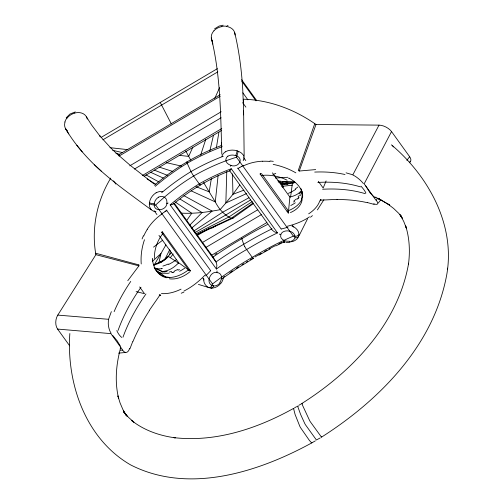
<?xml version="1.0" encoding="UTF-8"?>
<svg xmlns="http://www.w3.org/2000/svg" width="504" height="504" viewBox="0 0 504 504"><rect width="100%" height="100%" fill="white"/><g stroke="black" fill="none" stroke-linecap="round" stroke-linejoin="round"><path stroke-width="0.76" d="M243.558 114.887L243.571 110.968M243.583 103.925L243.3 99.219M69.842 333.522C66.333 383.405 85.548 438.902 130.63 464.909C188.584 494.544 258.231 472.166 311.686 442.953L315.384 440.824M226.775 171.562L225.849 202.992L220.078 209.702C207.226 212.159 194.166 213.885 181.056 213.116M302.305 403.95L301.732 403.546L309.651 420.632A5.034 0.473 58.4 0 0 310.369 421.829L321.495 437.151C378.775 400.693 431.953 346.998 446.034 278.378C456.788 227.991 429.824 177.528 392.206 145.492L393.649 146.935M302.482 193.612L301.549 199.496M203.692 278.183C203.03 282.744 206.231 287.79 211.05 288.118M154.211 203.654C153.134 212.625 166.515 210.911 166.95 203.213M166.78 210.464L166.799 209.979M320.632 199.584L320.223 200.857L321.029 199.578M288.546 210.956L289.876 197.026L272.437 172.841M218.119 175.398L215.29 201.909C218.742 208.795 224.135 214.981 231.21 218.27L233.138 218.056L253.569 203.471M221.275 145.776L221.609 142.657M238.316 151.307L236.489 157.229A167.227 124.671 -36.8 0 0 193.605 176.022A167.227 124.11 -39.3 0 0 155.66 205.027L152.17 204.75L149.436 203.837M290.575 197.083L292.427 183.16A32.143 18.705 20.5 0 0 294.859 182.524M169.697 254.52L170.264 250.677M149.486 202.734C148.504 206.823 151.326 211.932 155.931 211.56M447.338 269.577L447.552 268.134M211.333 178.681L209.179 191.86L215.29 201.909L191.079 190.814M216.386 147.659L218.919 132.155M158.962 262.578L160.965 253.525L165.911 244.881M209.746 151.244L213.494 135.154M282.87 187.696L283.223 186.209L280.035 181.787M120.632 347.817C116.128 364.298 114.515 381.925 118.705 398.651L117.911 395.905L120.065 402.923L122.9 409.544L126.044 415.126M298.62 234.908L296.774 236.187L293.366 236.118A167.227 76.986 -35 0 0 252.265 257.374A167.227 77.54 -33.2 0 0 212.543 283.916L211.271 286.77L209.733 287.475M216.386 269.029L170.15 204.901A167.63 124.406 -39.3 0 1 199.25 183.847A167.63 124.967 -36.8 0 1 231.273 168.752L277.509 232.879A167.63 77.169 -35 0 0 246.613 249.537A167.63 77.729 -33.2 0 0 216.386 269.029L216.884 265.337L216.329 262.565L173.578 203.257M298.683 236.294C300 231.683 296.018 227.43 291.911 226.006M65.041 121.987L64.789 122.932A12.052 9.507 -30.4 0 0 67.637 131.097M200.617 155.232L205.701 139.52M243.879 159.384C245.328 155.137 240.723 151.836 237.119 150.904M314.767 123.644L298.267 170.459L299.244 171.039L315.674 169.59M129.887 348.894L132.798 341.391M299.244 171.039L315.995 124.501L379.014 125.131A9.967 5.04 27.2 0 1 391.545 131.588L409.651 156.725A9.967 5.04 27.2 0 1 409.506 162.338M142.078 238.946L143.363 235.841M280.703 234.543C283.406 228.154 295.823 230.63 294.928 237.712A7.025 4.895 3 0 1 289.561 241.637M111.346 311.642L108.549 319.297L57.79 315.101A9.967 6.577 -82.8 0 0 57.595 329.087L69.684 345.832M302.161 191.917L301.146 194.141A29.484 20.091 13.7 0 1 300.85 194.657L300.334 195.521M326.113 180.936L323.177 188.03L318.32 181.289M165.948 210.741L164.915 211.712M192.868 147.08L188.679 156.391L190.877 160.31M214.773 98.362L219.612 87.62M160.921 262.615L161.551 261.293A40.181 28.602 -73.9 0 0 171.234 252.882M231.26 168.79L229.723 170.843M243.791 159.598L243.205 160.612M307.547 218.824L299.093 235.677M164.821 259.51L169.684 249.701M391.526 131.588L364.165 183.834L375.997 200.246L377.578 198.204M379.014 125.131L352.844 174.825L346.059 172.834M120.538 348.125L120.191 348.648M154.117 265.022L160.965 253.525L152.309 261.475M154.545 265.381L155.245 264.228L161.551 261.293M110.754 178.095C97.001 200.731 91.174 228.501 95.886 254.671L57.79 315.101M317.4 209.916L323.896 199.729M149.241 310.47L159.951 295.004L160.763 295.199L159.207 295.098M127.783 280.709L138.928 265.847L138.839 264.959M186.789 220.336L191.759 213.287L174.945 201.814M66.219 117.81L69.936 114.055L75.31 111.907M239.746 184.905L232.942 194.298L225.849 202.992L246.456 193.624M406.848 160.354L409.651 156.725M170.283 257.72L173.174 253.991M378.277 203.024L380.678 199.924M409.418 162.742L410.376 161.501M378.202 199.244L379.008 198.211M299.086 197.177L298.381 197.984M161.91 232.275L162.332 231.815L190.468 270.837L190.021 271.196M205.708 275.89L210.634 270.799M190.002 224.916L202.091 212.543L179.972 199.03M297.769 198.614L297.127 199.238M312.436 215.643L310.521 217.205M154.407 185.327C174.321 168.16 197.177 154.47 221.848 145.354M191.64 228.073L212.14 211.1L183.859 195.621M214.597 28.797L219.19 26.032L223.165 25.2M175.071 202.791C191.299 189.246 211.472 177.717 229.937 170.774M153.525 247.124L162.716 240.156M221.697 278.977L236.672 268.676L253.386 258.432M294.67 201.241L293.511 202.016M253.121 202.98L231.21 218.27L196.591 234.568M161.211 214.175L164.745 211.819M252.29 201.55L228.722 217.079L196.081 233.698M193.826 231.008L222.699 212.184L248.888 197.782M301.82 403.515C352.05 371.713 398.204 323.738 408.637 263.201L408.423 264.644C410.168 251.66 409.613 238.26 405.588 225.729L406.457 228.419L403.83 221.672L400.535 215.334L402.476 218.421M250.57 199.956L225.855 214.981L194.689 232.728M300.787 404.145L298.721 405.392M320.279 437.9L316.405 439.979L305.474 424.79A5.034 0.586 59.4 0 1 304.775 423.574L300.611 414.42L297.581 406.054L298.198 406.426M221.47 130.511L144.163 176.224M165.753 211.201L166.767 210.603L210.722 270.711M101.09 137.428L217.363 68.67M102.898 139.816L217.822 71.845M118.32 154.967L220.223 94.702M119.038 156.095L220.273 96.22M129.749 165.835L221.193 111.756M134.373 169.073L221.092 117.785M142.285 175.562L221.785 128.545M197.228 235.494L210.055 227.909M211.774 228.129L216.499 225.338M202.589 242.405L257.727 209.796M205.714 247.546L261.639 214.471M211.176 255.484L266.729 222.629M214.937 254.501L216.972 253.304M239.879 167.378L238.046 168.449L281.163 229.049M296.648 406.621L294.563 407.824M240.068 167.271L241.227 166.654M258.968 255.118L270.194 248.85M179.418 269.495L178.032 270.22M294.059 408.826L293.517 408.423C257.399 428.589 215.681 442.481 173.886 437.636L175.279 437.85C159.623 435.727 144.106 430.41 131.632 420.5L133.9 422.176L128.526 417.381L123.757 412.096L127.436 416.613L123.304 410.867L126.013 415.139M241.328 166.603L243.445 165.539M275.833 245.914L284.999 241.435M183.916 292.081L181.226 293.233M196.818 234.776L233.138 218.056M272.916 174.642L275.783 173.376M288.735 212.82L288.244 213.022L260.077 174.012L260.656 173.874M288.212 213.034L288.244 213.022A3.194 0.491 -77.4 0 0 288.584 210.974M243.93 190.153L232.942 194.298L232.464 173.88M212.31 257.034L213.003 257.072A183.544 85.762 -33.2 0 1 241.838 238.72A183.544 85.163 -35 0 1 267.504 224.488M174.712 271.637L173.735 271.971M155.245 264.228L153.411 264.739M160.398 261.784L161.444 261.463A42.468 28.022 -82.8 0 0 165.898 258.754M172.759 272.273L171.549 272.607M281.282 229.018L287.935 227.254M162.433 268.519L161.274 268.726M169.149 273.099L167.964 273.262A29.484 23.02 -63.6 0 1 167.259 273.313L160.499 273.13L157.204 271.877M376.066 197.196L375.234 197.24L380.904 199.842L378.353 198.463L389.712 205.109L378.353 198.463M153.474 264.776L153.959 264.713A32.143 22.882 -73.9 0 0 168.456 256.467L178.674 263.176M164.291 271.902L164.814 271.839A32.143 22.882 -73.9 0 0 167.177 271.335M281.711 186.379L292.226 185.201M293.517 408.423L295.111 414.521L299.861 426.422A5.034 0.693 60.4 0 0 300.535 427.65L309.355 440.364L311.686 442.953L311.825 442.411M320.261 200.189L337.132 199.351M120.5 350.236L122.711 350.041L110.88 333.629L57.601 329.074M118.566 353.121L125.528 352.498M290.115 242.626L286.19 242.594M275.304 178.038L287.79 177.276M281.371 184.023L287.872 183.878L281.371 184.023L279.6 181.572M170.194 204.901L172.954 204.46L173.628 203.364M294.304 181.327L282.524 181.484L277.981 180.823M243.596 99.225C269.558 99.962 294.884 109.582 315.995 124.501M216.789 272.343C209.456 271.473 205.298 284.395 213.501 285.888M169.772 277.427L165.488 276.853L156.24 270.251M321.495 437.151L321.514 436.678M159.352 294.96L159.951 295.004M269.974 160.965L273.294 161.349M109.96 147.672L127.89 149.656M179.323 155.358L188.679 156.391L185.724 150.86M155.043 268.808L160.574 268.821A28.243 22.283 -81.4 0 0 161.274 268.808M226.535 26.479L227.575 26.662A12.052 9.261 -14.3 0 1 234.927 33.655A12.002 9.229 -14.3 0 1 234.965 35.028M292.83 183.021L282.524 181.484L289.945 183.765M277.509 232.879L274.56 231.909L272.481 230.341L229.326 170.283M284.659 184.187L283.821 184.036L282.637 182.385M278.177 181.9L288.156 184.054M112.694 150.337L122.63 152.618M166.207 162.609L181.49 166.118M367.504 202.583L374.182 204.416M136.112 291.627L144.516 293.687L139.658 286.952M230.857 165.413C238.487 168.317 244.78 158.281 235.633 155.503A3.956 1.09 -73.2 0 0 237.082 150.954M95.886 254.671L138.928 265.847M95.647 253.228L138.833 264.89M374.907 197.19L374.27 196.969M208.335 287.431L198.412 284.401M160.499 273.13L157.834 272.185M116.008 153.229L119.75 154.432M159.396 167.171L172.859 171.499M227.14 25.559L228.123 25.893M154.293 170.125L167.467 175.342M196.006 186.644L209.179 191.86L203.584 182.454M150.494 172.211L163.309 178.082M145.927 174.85L159.031 182.026M373.968 196.818L370.012 192.811L365.721 185.844M147.118 178.958L155.837 184.281M391.343 144.862L391.929 145.265M237.919 168.368L237.56 168.078M188.685 270.012L178.718 262.767L158.981 235.399M151.168 209.765C131.953 195.451 112.127 181.78 94.796 165.148C83.57 154.268 73.433 142.147 65.52 128.633L68.746 133.9M154.123 184.004L130.278 165.375L116.248 153.235M387.847 204.013L393.618 208.454L398.803 213.406L401.543 216.676L399.691 214.389L402.324 218.308M94.223 164.613L101.594 171.454M116.796 153.739L110.578 147.735L99.584 135.607L100.132 136.282L91.558 124.942L86.474 116.903M112.72 335.469L117.111 340.748L120.355 346.078M76.784 145.221L82.215 151.862M199.597 184.313L193.605 176.016M241.592 79.676L256.687 100.611M241.813 81.188L255.988 100.85M242.865 92.837L247.905 99.83M242.67 102.684L245.889 107.144M261.425 173.502L288.534 211.1M243.684 157.702L245.782 160.612M292.44 225.319L293.7 227.071M236.489 157.229L293.366 236.118M252.258 257.368L246.229 248.989A4.171 0.523 59.2 0 1 245.051 247.143A3.685 0.466 59.2 0 1 244.73 246.544M174.378 203.345L213.375 257.431L215.977 261.967A171.751 80.249 -33.2 0 1 243.678 244.282A171.751 79.689 -35 0 1 271.908 228.892L271.858 228.539M155.667 205.027L212.543 283.916M154.123 210.666L156.952 214.591M202.879 278.284L204.139 280.035M161.683 232.489L188.792 270.087M113.539 180.873L115.838 184.054M171.335 123.902L160.234 102.451M161.627 192.742A171.127 126.548 -39.2 0 1 191.003 171.587L186.959 162.742M212.36 42.305L211.466 38.758L212.789 44.043L212.36 42.305C220.683 79.002 220.689 116.827 221.817 154.243M234.744 32.773C239.154 51.377 241.592 70.396 242.745 89.466L243.621 110.471L244.157 156.114M273.193 164.392A48.749 31.399 17.9 0 1 295.861 172.853M319.794 200.857A48.749 27.26 -0.6 0 1 308.65 213.828M322.617 189.258A169.59 102.293 -34.5 0 1 365.312 193.694M360.984 186.19A18.749 6.035 38.9 0 1 365.898 193.007M317.816 182.448A169.59 104.051 -35.8 0 1 360.423 186.883M302.135 199.565A31.185 19.486 6.5 0 1 290.436 212.587M301.115 190.796A32.64 18.988 20.5 0 1 289.844 196.988M300.875 188.528A28.835 18.547 15.5 0 1 302.331 195.962M260.618 173.622A3.194 2.174 28.8 0 1 260.089 173.987M294.834 182.379A42.468 21.47 27.2 0 1 291.936 183.248M290.361 183.563A42.468 21.47 27.2 0 1 289.548 183.689M301.153 191.942A32.143 18.705 20.5 0 1 299.219 193.927M294.374 182.146A40.181 23.379 20.5 0 1 285.535 183.941M262.634 161.267A48.642 39.501 16.8 0 1 269.98 161.456M243.615 165.791A48.888 41.013 18.6 0 1 262.615 161.192M309.462 216.859A48.85 24.192 -5.7 0 1 287.236 226.277M302.381 197.398A31.204 18.049 -2.4 0 1 287.072 211.208M289.076 178.17A29.717 18.963 12.4 0 1 302.614 197.417M261.456 175.499A31.204 20.872 13.1 0 1 287.148 180.224M288.836 178.391A4.007 1.172 -60.5 0 1 288.792 178M337.025 199.521A168.493 93.87 -29.2 0 1 367.397 202.703M376.261 200.34A10.301 2.955 36 0 1 373.697 203.773M353.027 175.096A10.301 2.873 41.2 0 1 363.397 183.576M314.723 172.078A168.493 109.872 -41.2 0 1 345.038 174.51M299.389 195.281A30.87 18.925 -5.7 0 1 298.034 196.837M298.576 198.009A30.02 15.851 -14.7 0 1 297.971 198.652M296.472 198.897A30.398 20.236 0.7 0 1 293.977 200.775M295.287 202.772A29.761 16.827 -7.2 0 1 290.776 205.506M297.725 187.116A31.859 17.445 -7.6 0 1 295.268 188.975M295.627 189.403A30.839 14.761 -11.2 0 1 288.313 193.379M141.227 263.951A48.749 36.987 -69.5 0 1 144.484 239.728M181.056 289.145A48.749 31.185 -51.6 0 1 161.444 293.593M122.97 337.22A169.59 101.663 -36.8 0 1 145.958 293.964M121.703 337.422A18.749 9.702 82.2 0 1 116.789 330.605M118.062 330.435A169.59 104.076 -35.8 0 1 141.013 287.236M189.605 272.021A31.185 22.34 -57.4 0 1 169.287 278.788M178.693 262.729A32.64 23.234 -73.9 0 1 162.735 271.473M190.405 270.85A3.194 1.008 13.9 0 1 188.716 270.087M165.514 276.791A28.835 21.704 -66.8 0 1 154.13 267.341M162.313 231.815A3.194 1.651 85.3 0 1 161.872 232.023M155.012 267.945A161.986 55.522 37.8 0 0 157.96 269.306L163.138 271.996L159.277 270.257A169.205 57.998 37.8 0 1 155.282 268.399M143.722 235.992A48.642 43.25 -61 0 1 147.262 229.383M147.2 229.339A48.888 44.547 -61 0 1 161.356 214.421M204.958 275.115A48.85 27.657 -47.7 0 1 183.966 291.035M189.057 269.369A31.204 20.33 -49.2 0 1 166.692 277.301M166.44 277.792A29.717 22.044 -63.5 0 1 152.454 258.999M154.432 258.413A31.204 23.997 -63.3 0 1 162.987 233.39M152.479 258.552A4.007 1.575 -5.1 0 1 152.674 258.917M133.012 341.347A168.493 90.55 -40.7 0 1 149.455 310.483M129.597 348.478A10.301 4.958 85.1 0 1 122.661 350.192M111.031 333.169A10.301 4.958 79.4 0 1 108.675 319.467M114.137 311.648A168.493 112.342 -31.7 0 1 130.757 281.415M171.669 271.41A30.87 20.777 -44.9 0 1 169.357 271.977M173.697 272.166A30.02 17.029 -37.9 0 1 172.714 272.469M177.855 269.419A30.398 22.409 -50 0 1 174.649 270.856M184.634 268.204A29.761 18.617 -44.5 0 1 179.6 271.259M168.273 263.976A31.859 19.372 -44.6 0 1 162.893 266.062M176.306 259.749A30.839 16.437 -42.5 0 1 168.493 264.506M253.203 257.834A3.938 0.454 60.6 0 1 252.284 257.418M193.561 175.915A3.938 0.378 59.7 0 1 191.142 171.757M242.222 238.562A3.938 0.435 59.4 0 0 241.819 238.688L243.829 244.705A4.164 0.554 58.9 0 0 244.711 246.532M254.993 256.983A171.127 79.399 -35 0 1 261.185 253.348M264.575 251.433A171.127 79.399 -35 0 1 266.843 250.179M269.111 248.944A171.127 79.399 -35 0 1 275.36 245.662M278.775 243.942A171.127 79.399 -35 0 1 281.616 242.544M223.367 277.244A171.127 79.96 -33.2 0 1 224.438 276.482M229.856 272.714A171.127 79.96 -33.2 0 1 232.59 270.868M236.452 268.323A171.127 79.96 -33.2 0 1 238.669 266.893M242.014 264.776A171.127 79.96 -33.2 0 1 243.697 263.731M246.513 262.011A171.127 79.96 -33.2 0 1 247.64 261.33M250.469 259.648A171.127 79.96 -33.2 0 1 252.737 258.325M191.003 171.587A171.127 127.109 -36.8 0 1 223.253 156.29M199.565 184.25A4.171 0.466 59.6 0 0 200.283 184.981A3.685 0.422 60 0 0 200.359 184.955A4.164 0.479 60.1 0 0 200.353 184.691M222.283 146.67A182.971 135.904 -36.8 0 0 187.173 163.258A182.971 135.305 -39.2 0 0 155.238 186.322M187.249 162.263A4.164 0.466 59.6 0 0 186.852 161.916A3.685 0.422 60 0 0 186.77 161.942A4.164 0.479 60.1 0 0 186.934 162.704M217.022 270.913A3.793 1.808 -87 0 1 216.865 272.399M216.739 272.544A7.667 5.764 -48.9 0 1 219.845 282.461M213.538 285.925A3.956 2.085 -83.8 0 1 211.069 288.017M220.166 282.668A7.025 5.405 -51.3 0 1 213.488 285.919M223.448 277.37A11.227 9.255 -50.3 0 1 221.149 283.034M220.809 283.305A11.107 8.946 -54.3 0 1 211.069 288.061M211.34 37.901A12.002 9.229 -14.3 0 1 213.954 30.788M212.329 40.893A12.052 9.261 -14.3 0 1 211.245 37.932M221.886 26.378A12.002 9.444 -15.7 0 1 226.611 26.277M213.91 30.763A12.039 9.248 -14.4 0 1 221.911 26.586M230.863 165.564A3.793 0.983 -77.7 0 1 230.366 166.244M230.882 165.375A7.667 5.683 4 0 1 227.852 156.095M227.966 156.171A7.025 5.015 4.2 0 1 235.563 155.61M221.962 156.511A11.227 7.51 -1.2 0 1 225.307 151.899M225.263 151.855A11.107 7.421 2.8 0 1 237.17 150.828M64.877 121.981A12.002 9.626 -28 0 1 66.925 118.056M87.261 119.108A12.033 9.494 -30.4 0 0 83.128 113.677A12.002 9.482 -30.4 0 0 74.743 113.06M67.032 118.169A12.033 9.494 -30.4 0 1 74.668 113.085M168.116 203.062A3.793 1.575 13.1 0 1 167.044 203.301M158.508 197.096A7.667 6.199 -50.5 0 1 166.862 203.219M154.249 203.698A3.956 1.657 8.3 0 1 149.562 202.715M154.312 203.641A7.025 5.525 -51.9 0 1 158.54 197.228M156.127 192.811A11.227 8.253 -47.9 0 1 162.716 191.577M149.417 202.74A11.107 8.272 -52.1 0 1 156.101 192.755M280.69 234.656A3.793 2.4 20.6 0 1 279.298 234.083M289.46 241.24A7.667 5.242 0.3 0 1 280.898 234.587M294.922 237.793A3.956 2.652 16.2 0 0 298.582 236.263A11.107 8.102 6.9 0 1 291.545 241.788M284.911 242.361L283.412 241.895L284.911 242.361"/></g></svg>
